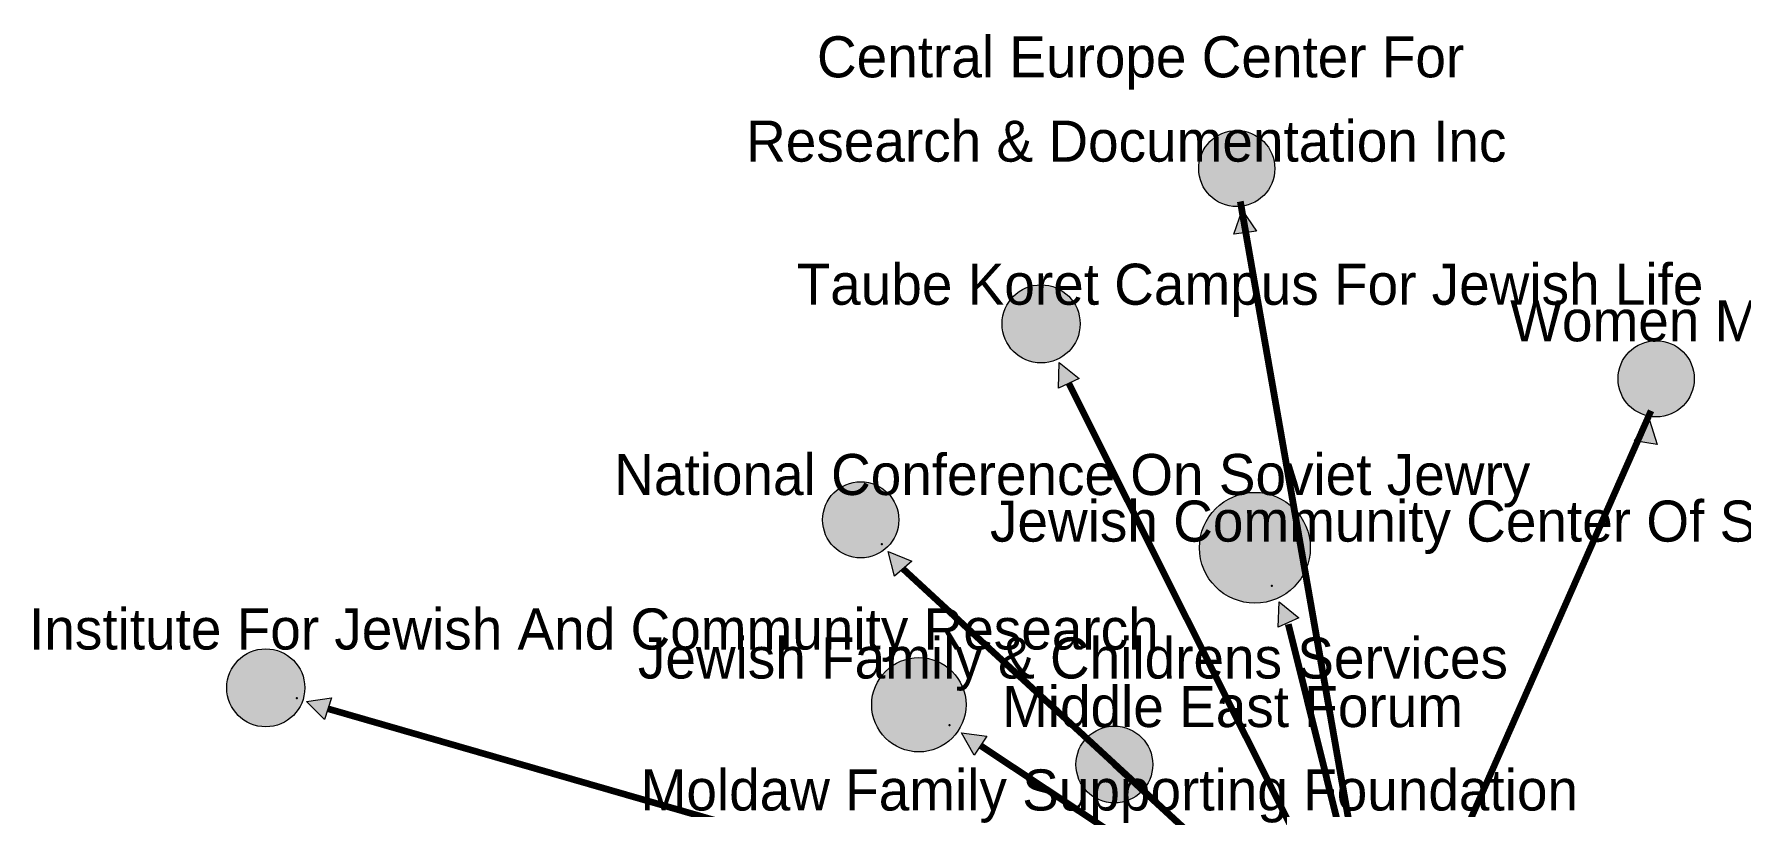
# Model space of a CAD drawing. Header units: millimetres. Extents: x -17.3 to 32.9, y -10.4 to 22.9.
# Drawn here: x -15.65 to -6.23, y 13.71 to 17.97 of the extents above; entities that cross this region are included whole.
import ezdxf

# ---------------------------------------------------------------- set-up
doc = ezdxf.new("R2010")
doc.units = ezdxf.units.MM
doc.header["$MEASUREMENT"] = 0
for name, color, linetype, true_color in [('links', 7, 'Continuous', 0x000000), ('node border', 7, 'Continuous', 0x000000), ('node centers', 7, 'Continuous', 0x000000), ('other_nodefills', 7, 'Continuous', 0x000000), ('SF_nodefills', 7, 'Continuous', 0x000000), ('text', 7, 'Continuous', 0x000000)]:
    doc.layers.add(name, color=color, linetype=linetype, true_color=true_color)

msp = doc.modelspace()

# ---------------------------------------------------------------- hatches: boundary and pattern name
at = {"layer": 'other_nodefills', "true_color": 0xb2b2b2}
for points in [[(-8.804, 17.2308), (-8.8041, 17.2362), (-8.8043, 17.2416), (-8.8046, 17.247), (-8.8051, 17.2523), (-8.8057, 17.2575), (-8.8064, 17.2628), (-8.8073, 17.268), (-8.8083, 17.2731), (-8.8094, 17.2782), (-8.8106, 17.2833), (-8.812, 17.2883), (-8.8134, 17.2932), (-8.815, 17.2981), (-8.8167, 17.303), (-8.8186, 17.3078), (-8.8205, 17.3125), (-8.8226, 17.3172), (-8.8247, 17.3218), (-8.827, 17.3264), (-8.8293, 17.3308), (-8.8318, 17.3353), (-8.8344, 17.3396), (-8.8371, 17.3439), (-8.8399, 17.3481), (-8.8427, 17.3523), (-8.8457, 17.3564), (-8.8488, 17.3604), (-8.852, 17.3643), (-8.8552, 17.3682), (-8.8586, 17.3719), (-8.862, 17.3756), (-8.8655, 17.3792), (-8.8691, 17.3827), (-8.8728, 17.3862), (-8.8766, 17.3895), (-8.8804, 17.3928), (-8.8844, 17.3959), (-8.8884, 17.399), (-8.8925, 17.402), (-8.8966, 17.4048), (-8.9008, 17.4076), (-8.9051, 17.4103), (-8.9095, 17.4129), (-8.9139, 17.4154), (-8.9184, 17.4177), (-8.923, 17.42), (-8.9276, 17.4222), (-8.9323, 17.4242), (-8.937, 17.4261), (-8.9418, 17.428), (-8.9467, 17.4297), (-8.9516, 17.4313), (-8.9566, 17.4327), (-8.9616, 17.4341), (-8.9666, 17.4353), (-8.9718, 17.4364), (-8.9769, 17.4374), (-8.9821, 17.4383), (-8.9873, 17.439), (-8.9926, 17.4396), (-8.9979, 17.4401), (-9.0033, 17.4404), (-9.0087, 17.4406), (-9.0141, 17.4407), (-9.0195, 17.4406), (-9.0249, 17.4404), (-9.0303, 17.4401), (-9.0356, 17.4396), (-9.0409, 17.439), (-9.0461, 17.4383), (-9.0513, 17.4374), (-9.0564, 17.4364), (-9.0615, 17.4353), (-9.0666, 17.4341), (-9.0716, 17.4327), (-9.0765, 17.4313), (-9.0814, 17.4297), (-9.0863, 17.428), (-9.0911, 17.4261), (-9.0958, 17.4242), (-9.1005, 17.4222), (-9.1051, 17.42), (-9.1097, 17.4177), (-9.1142, 17.4154), (-9.1186, 17.4129), (-9.1229, 17.4103), (-9.1272, 17.4076), (-9.1315, 17.4048), (-9.1356, 17.402), (-9.1397, 17.399), (-9.1437, 17.3959), (-9.1476, 17.3928), (-9.1515, 17.3895), (-9.1552, 17.3862), (-9.1589, 17.3827), (-9.1625, 17.3792), (-9.166, 17.3756), (-9.1695, 17.3719), (-9.1728, 17.3682), (-9.1761, 17.3643), (-9.1792, 17.3604), (-9.1823, 17.3564), (-9.1853, 17.3523), (-9.1882, 17.3481), (-9.1909, 17.3439), (-9.1936, 17.3396), (-9.1962, 17.3353), (-9.1987, 17.3308), (-9.201, 17.3264), (-9.2033, 17.3218), (-9.2055, 17.3172), (-9.2075, 17.3125), (-9.2094, 17.3078), (-9.2113, 17.303), (-9.213, 17.2981), (-9.2146, 17.2932), (-9.216, 17.2883), (-9.2174, 17.2833), (-9.2186, 17.2782), (-9.2197, 17.2731), (-9.2207, 17.268), (-9.2216, 17.2628), (-9.2223, 17.2575), (-9.2229, 17.2523), (-9.2234, 17.247), (-9.2237, 17.2416), (-9.2239, 17.2362), (-9.224, 17.2308), (-9.2239, 17.2254), (-9.2237, 17.22), (-9.2234, 17.2146), (-9.2229, 17.2093), (-9.2223, 17.2041), (-9.2216, 17.1988), (-9.2207, 17.1936), (-9.2197, 17.1885), (-9.2186, 17.1834), (-9.2174, 17.1783), (-9.216, 17.1733), (-9.2146, 17.1683), (-9.213, 17.1634), (-9.2113, 17.1586), (-9.2094, 17.1538), (-9.2075, 17.149), (-9.2055, 17.1443), (-9.2033, 17.1397), (-9.201, 17.1352), (-9.1987, 17.1307), (-9.1962, 17.1262), (-9.1936, 17.1219), (-9.1909, 17.1176), (-9.1882, 17.1133), (-9.1853, 17.1092), (-9.1823, 17.1051), (-9.1792, 17.1011), (-9.1761, 17.0972), (-9.1728, 17.0933), (-9.1695, 17.0895), (-9.166, 17.0858), (-9.1625, 17.0822), (-9.1589, 17.0787), (-9.1552, 17.0753), (-9.1515, 17.0719), (-9.1476, 17.0687), (-9.1437, 17.0655), (-9.1397, 17.0624), (-9.1356, 17.0595), (-9.1315, 17.0566), (-9.1272, 17.0538), (-9.1229, 17.0511), (-9.1186, 17.0485), (-9.1142, 17.0461), (-9.1097, 17.0437), (-9.1051, 17.0414), (-9.1005, 17.0393), (-9.0958, 17.0372), (-9.0911, 17.0353), (-9.0863, 17.0334), (-9.0814, 17.0317), (-9.0765, 17.0301), (-9.0716, 17.0287), (-9.0666, 17.0273), (-9.0615, 17.0261), (-9.0564, 17.025), (-9.0513, 17.024), (-9.0461, 17.0231), (-9.0409, 17.0224), (-9.0356, 17.0218), (-9.0303, 17.0213), (-9.0249, 17.021), (-9.0195, 17.0208), (-9.0141, 17.0207), (-9.0087, 17.0208), (-9.0033, 17.021), (-8.9979, 17.0213), (-8.9926, 17.0218), (-8.9873, 17.0224), (-8.9821, 17.0231), (-8.9769, 17.024), (-8.9718, 17.025), (-8.9666, 17.0261), (-8.9616, 17.0273), (-8.9566, 17.0287), (-8.9516, 17.0301), (-8.9467, 17.0317), (-8.9418, 17.0334), (-8.937, 17.0353), (-8.9323, 17.0372), (-8.9276, 17.0393), (-8.923, 17.0414), (-8.9184, 17.0437), (-8.9139, 17.0461), (-8.9095, 17.0485), (-8.9051, 17.0511), (-8.9008, 17.0538), (-8.8966, 17.0566), (-8.8925, 17.0595), (-8.8884, 17.0624), (-8.8844, 17.0655), (-8.8804, 17.0687), (-8.8766, 17.0719), (-8.8728, 17.0753), (-8.8691, 17.0787), (-8.8655, 17.0822), (-8.862, 17.0858), (-8.8586, 17.0895), (-8.8552, 17.0933), (-8.852, 17.0972), (-8.8488, 17.1011), (-8.8457, 17.1051), (-8.8427, 17.1092), (-8.8399, 17.1133), (-8.8371, 17.1176), (-8.8344, 17.1219), (-8.8318, 17.1262), (-8.8293, 17.1307), (-8.827, 17.1352), (-8.8247, 17.1397), (-8.8226, 17.1443), (-8.8205, 17.149), (-8.8186, 17.1538), (-8.8167, 17.1586), (-8.815, 17.1634), (-8.8134, 17.1683), (-8.812, 17.1733), (-8.8106, 17.1783), (-8.8094, 17.1834), (-8.8083, 17.1885), (-8.8073, 17.1936), (-8.8064, 17.1988), (-8.8057, 17.2041), (-8.8051, 17.2093), (-8.8046, 17.2146), (-8.8043, 17.22), (-8.8041, 17.2254)], [(-6.4894, 16.0704), (-6.4894, 16.0759), (-6.4896, 16.0813), (-6.49, 16.0866), (-6.4905, 16.092), (-6.4911, 16.0973), (-6.4918, 16.1025), (-6.4927, 16.1077), (-6.4936, 16.1129), (-6.4947, 16.118), (-6.496, 16.123), (-6.4973, 16.1281), (-6.4988, 16.133), (-6.5004, 16.1379), (-6.5021, 16.1428), (-6.5039, 16.1476), (-6.5059, 16.1524), (-6.5079, 16.157), (-6.5101, 16.1617), (-6.5123, 16.1662), (-6.5147, 16.1707), (-6.5172, 16.1752), (-6.5198, 16.1796), (-6.5225, 16.1839), (-6.5252, 16.1881), (-6.5281, 16.1922), (-6.5311, 16.1963), (-6.5342, 16.2003), (-6.5373, 16.2043), (-6.5406, 16.2081), (-6.5439, 16.2119), (-6.5474, 16.2156), (-6.5509, 16.2192), (-6.5545, 16.2227), (-6.5582, 16.2262), (-6.562, 16.2295), (-6.5658, 16.2328), (-6.5698, 16.2359), (-6.5738, 16.239), (-6.5778, 16.242), (-6.582, 16.2449), (-6.5862, 16.2476), (-6.5905, 16.2503), (-6.5949, 16.2529), (-6.5993, 16.2554), (-6.6038, 16.2578), (-6.6084, 16.26), (-6.613, 16.2622), (-6.6177, 16.2642), (-6.6225, 16.2662), (-6.6273, 16.268), (-6.6321, 16.2697), (-6.637, 16.2713), (-6.642, 16.2728), (-6.647, 16.2741), (-6.6521, 16.2754), (-6.6572, 16.2765), (-6.6623, 16.2774), (-6.6675, 16.2783), (-6.6728, 16.279), (-6.6781, 16.2796), (-6.6834, 16.2801), (-6.6888, 16.2805), (-6.6941, 16.2807), (-6.6996, 16.2807), (-6.705, 16.2807), (-6.7104, 16.2805), (-6.7158, 16.2801), (-6.7211, 16.2796), (-6.7264, 16.279), (-6.7317, 16.2783), (-6.7369, 16.2774), (-6.742, 16.2765), (-6.7472, 16.2754), (-6.7522, 16.2741), (-6.7573, 16.2728), (-6.7622, 16.2713), (-6.7671, 16.2697), (-6.772, 16.268), (-6.7768, 16.2662), (-6.7816, 16.2642), (-6.7863, 16.2622), (-6.7909, 16.26), (-6.7955, 16.2578), (-6.8, 16.2554), (-6.8044, 16.2529), (-6.8088, 16.2503), (-6.8131, 16.2476), (-6.8174, 16.2449), (-6.8215, 16.242), (-6.8256, 16.239), (-6.8296, 16.2359), (-6.8336, 16.2328), (-6.8374, 16.2295), (-6.8412, 16.2262), (-6.8449, 16.2227), (-6.8485, 16.2192), (-6.8521, 16.2156), (-6.8555, 16.2119), (-6.8589, 16.2081), (-6.8621, 16.2043), (-6.8653, 16.2003), (-6.8684, 16.1963), (-6.8713, 16.1922), (-6.8742, 16.1881), (-6.877, 16.1839), (-6.8797, 16.1796), (-6.8823, 16.1752), (-6.8848, 16.1707), (-6.8872, 16.1662), (-6.8894, 16.1617), (-6.8916, 16.157), (-6.8936, 16.1524), (-6.8956, 16.1476), (-6.8974, 16.1428), (-6.8991, 16.1379), (-6.9007, 16.133), (-6.9022, 16.1281), (-6.9036, 16.123), (-6.9048, 16.118), (-6.9059, 16.1129), (-6.9069, 16.1077), (-6.9078, 16.1025), (-6.9085, 16.0973), (-6.9091, 16.092), (-6.9096, 16.0866), (-6.9099, 16.0813), (-6.9101, 16.0759), (-6.9102, 16.0704), (-6.9101, 16.065), (-6.9099, 16.0596), (-6.9096, 16.0542), (-6.9091, 16.0489), (-6.9085, 16.0436), (-6.9078, 16.0384), (-6.9069, 16.0331), (-6.9059, 16.028), (-6.9048, 16.0229), (-6.9036, 16.0178), (-6.9022, 16.0128), (-6.9007, 16.0078), (-6.8991, 16.0029), (-6.8974, 15.998), (-6.8956, 15.9932), (-6.8936, 15.9884), (-6.8916, 15.9837), (-6.8894, 15.9791), (-6.8872, 15.9745), (-6.8848, 15.97), (-6.8823, 15.9656), (-6.8797, 15.9612), (-6.877, 15.9569), (-6.8742, 15.9527), (-6.8713, 15.9485), (-6.8684, 15.9444), (-6.8653, 15.9404), (-6.8621, 15.9364), (-6.8589, 15.9326), (-6.8555, 15.9288), (-6.8521, 15.9251), (-6.8485, 15.9215), (-6.8449, 15.918), (-6.8412, 15.9145), (-6.8374, 15.9112), (-6.8336, 15.9079), (-6.8296, 15.9047), (-6.8256, 15.9017), (-6.8215, 15.8987), (-6.8174, 15.8958), (-6.8131, 15.893), (-6.8088, 15.8903), (-6.8044, 15.8877), (-6.8, 15.8852), (-6.7955, 15.8829), (-6.7909, 15.8806), (-6.7863, 15.8784), (-6.7816, 15.8764), (-6.7768, 15.8744), (-6.772, 15.8726), (-6.7671, 15.8709), (-6.7622, 15.8693), (-6.7573, 15.8678), (-6.7522, 15.8665), (-6.7472, 15.8652), (-6.742, 15.8641), (-6.7369, 15.8631), (-6.7317, 15.8623), (-6.7264, 15.8615), (-6.7211, 15.8609), (-6.7158, 15.8604), (-6.7104, 15.8601), (-6.705, 15.8599), (-6.6996, 15.8598), (-6.6941, 15.8599), (-6.6888, 15.8601), (-6.6834, 15.8604), (-6.6781, 15.8609), (-6.6728, 15.8615), (-6.6675, 15.8623), (-6.6623, 15.8631), (-6.6572, 15.8641), (-6.6521, 15.8652), (-6.647, 15.8665), (-6.642, 15.8678), (-6.637, 15.8693), (-6.6321, 15.8709), (-6.6273, 15.8726), (-6.6225, 15.8744), (-6.6177, 15.8764), (-6.613, 15.8784), (-6.6084, 15.8806), (-6.6038, 15.8829), (-6.5993, 15.8852), (-6.5949, 15.8877), (-6.5905, 15.8903), (-6.5862, 15.893), (-6.582, 15.8958), (-6.5778, 15.8987), (-6.5738, 15.9017), (-6.5698, 15.9047), (-6.5658, 15.9079), (-6.562, 15.9112), (-6.5582, 15.9145), (-6.5545, 15.918), (-6.5509, 15.9215), (-6.5474, 15.9251), (-6.5439, 15.9288), (-6.5406, 15.9326), (-6.5373, 15.9364), (-6.5342, 15.9404), (-6.5311, 15.9444), (-6.5281, 15.9485), (-6.5252, 15.9527), (-6.5225, 15.9569), (-6.5198, 15.9612), (-6.5172, 15.9656), (-6.5147, 15.97), (-6.5123, 15.9745), (-6.5101, 15.9791), (-6.5079, 15.9837), (-6.5059, 15.9884), (-6.5039, 15.9932), (-6.5021, 15.998), (-6.5004, 16.0029), (-6.4988, 16.0078), (-6.4973, 16.0128), (-6.496, 16.0178), (-6.4947, 16.0229), (-6.4936, 16.028), (-6.4927, 16.0331), (-6.4918, 16.0384), (-6.4911, 16.0436), (-6.4905, 16.0489), (-6.49, 16.0542), (-6.4896, 16.0596), (-6.4894, 16.065)], [(-10.879, 15.2916), (-10.879, 15.297), (-10.8792, 15.3024), (-10.8796, 15.3077), (-10.8801, 15.313), (-10.8807, 15.3183), (-10.8814, 15.3236), (-10.8822, 15.3288), (-10.8832, 15.3339), (-10.8843, 15.339), (-10.8856, 15.3441), (-10.8869, 15.3491), (-10.8884, 15.354), (-10.89, 15.3589), (-10.8917, 15.3638), (-10.8935, 15.3686), (-10.8955, 15.3733), (-10.8975, 15.378), (-10.8997, 15.3827), (-10.902, 15.3872), (-10.9043, 15.3917), (-10.9068, 15.3962), (-10.9094, 15.4005), (-10.9121, 15.4048), (-10.9149, 15.4091), (-10.9177, 15.4132), (-10.9207, 15.4173), (-10.9238, 15.4213), (-10.9269, 15.4252), (-10.9302, 15.4291), (-10.9336, 15.4329), (-10.937, 15.4366), (-10.9405, 15.4402), (-10.9441, 15.4437), (-10.9478, 15.4471), (-10.9516, 15.4505), (-10.9554, 15.4537), (-10.9594, 15.4569), (-10.9634, 15.46), (-10.9675, 15.463), (-10.9716, 15.4659), (-10.9758, 15.4686), (-10.9801, 15.4713), (-10.9845, 15.4739), (-10.9889, 15.4764), (-10.9934, 15.4788), (-10.998, 15.481), (-11.0026, 15.4832), (-11.0073, 15.4852), (-11.012, 15.4872), (-11.0168, 15.489), (-11.0217, 15.4907), (-11.0266, 15.4923), (-11.0316, 15.4938), (-11.0366, 15.4952), (-11.0416, 15.4964), (-11.0467, 15.4975), (-11.0519, 15.4985), (-11.0571, 15.4994), (-11.0623, 15.5001), (-11.0676, 15.5007), (-11.0729, 15.5012), (-11.0783, 15.5015), (-11.0837, 15.5017), (-11.0891, 15.5018), (-11.0945, 15.5017), (-11.0999, 15.5015), (-11.1053, 15.5012), (-11.1106, 15.5007), (-11.1159, 15.5001), (-11.1211, 15.4994), (-11.1263, 15.4985), (-11.1314, 15.4975), (-11.1365, 15.4964), (-11.1416, 15.4952), (-11.1466, 15.4938), (-11.1516, 15.4923), (-11.1565, 15.4907), (-11.1613, 15.489), (-11.1661, 15.4872), (-11.1709, 15.4852), (-11.1756, 15.4832), (-11.1802, 15.481), (-11.1848, 15.4788), (-11.1892, 15.4764), (-11.1937, 15.4739), (-11.198, 15.4713), (-11.2023, 15.4686), (-11.2066, 15.4659), (-11.2107, 15.463), (-11.2148, 15.46), (-11.2188, 15.4569), (-11.2227, 15.4537), (-11.2266, 15.4505), (-11.2304, 15.4471), (-11.2341, 15.4437), (-11.2377, 15.4402), (-11.2412, 15.4366), (-11.2446, 15.4329), (-11.248, 15.4291), (-11.2512, 15.4252), (-11.2544, 15.4213), (-11.2575, 15.4173), (-11.2604, 15.4132), (-11.2633, 15.4091), (-11.2661, 15.4048), (-11.2688, 15.4005), (-11.2714, 15.3962), (-11.2739, 15.3917), (-11.2762, 15.3872), (-11.2785, 15.3827), (-11.2807, 15.378), (-11.2827, 15.3733), (-11.2846, 15.3686), (-11.2865, 15.3638), (-11.2882, 15.3589), (-11.2898, 15.354), (-11.2912, 15.3491), (-11.2926, 15.3441), (-11.2938, 15.339), (-11.2949, 15.3339), (-11.2959, 15.3288), (-11.2968, 15.3236), (-11.2975, 15.3183), (-11.2981, 15.313), (-11.2986, 15.3077), (-11.2989, 15.3024), (-11.2991, 15.297), (-11.2992, 15.2916), (-11.2991, 15.2862), (-11.2989, 15.2808), (-11.2986, 15.2754), (-11.2981, 15.2701), (-11.2975, 15.2648), (-11.2968, 15.2596), (-11.2959, 15.2544), (-11.2949, 15.2492), (-11.2938, 15.2441), (-11.2926, 15.239), (-11.2912, 15.234), (-11.2898, 15.2291), (-11.2882, 15.2241), (-11.2865, 15.2193), (-11.2846, 15.2145), (-11.2827, 15.2097), (-11.2807, 15.2051), (-11.2785, 15.2004), (-11.2762, 15.1959), (-11.2739, 15.1914), (-11.2714, 15.1869), (-11.2688, 15.1826), (-11.2661, 15.1783), (-11.2633, 15.174), (-11.2604, 15.1699), (-11.2575, 15.1658), (-11.2544, 15.1618), (-11.2512, 15.1579), (-11.248, 15.154), (-11.2446, 15.1502), (-11.2412, 15.1465), (-11.2377, 15.1429), (-11.2341, 15.1394), (-11.2304, 15.136), (-11.2266, 15.1326), (-11.2227, 15.1294), (-11.2188, 15.1262), (-11.2148, 15.1231), (-11.2107, 15.1201), (-11.2066, 15.1173), (-11.2023, 15.1145), (-11.198, 15.1118), (-11.1937, 15.1092), (-11.1892, 15.1067), (-11.1848, 15.1044), (-11.1802, 15.1021), (-11.1756, 15.0999), (-11.1709, 15.0979), (-11.1661, 15.0959), (-11.1613, 15.0941), (-11.1565, 15.0924), (-11.1516, 15.0908), (-11.1466, 15.0893), (-11.1416, 15.088), (-11.1365, 15.0868), (-11.1314, 15.0856), (-11.1263, 15.0847), (-11.1211, 15.0838), (-11.1159, 15.0831), (-11.1106, 15.0825), (-11.1053, 15.082), (-11.0999, 15.0816), (-11.0945, 15.0814), (-11.0891, 15.0814), (-11.0837, 15.0814), (-11.0783, 15.0816), (-11.0729, 15.082), (-11.0676, 15.0825), (-11.0623, 15.0831), (-11.0571, 15.0838), (-11.0519, 15.0847), (-11.0467, 15.0856), (-11.0416, 15.0868), (-11.0366, 15.088), (-11.0316, 15.0893), (-11.0266, 15.0908), (-11.0217, 15.0924), (-11.0168, 15.0941), (-11.012, 15.0959), (-11.0073, 15.0979), (-11.0026, 15.0999), (-10.998, 15.1021), (-10.9934, 15.1044), (-10.9889, 15.1067), (-10.9845, 15.1092), (-10.9801, 15.1118), (-10.9758, 15.1145), (-10.9716, 15.1173), (-10.9675, 15.1201), (-10.9634, 15.1231), (-10.9594, 15.1262), (-10.9554, 15.1294), (-10.9516, 15.1326), (-10.9478, 15.136), (-10.9441, 15.1394), (-10.9405, 15.1429), (-10.937, 15.1465), (-10.9336, 15.1502), (-10.9302, 15.154), (-10.9269, 15.1579), (-10.9238, 15.1618), (-10.9207, 15.1658), (-10.9177, 15.1699), (-10.9149, 15.174), (-10.9121, 15.1783), (-10.9094, 15.1826), (-10.9068, 15.1869), (-10.9043, 15.1914), (-10.902, 15.1959), (-10.8997, 15.2004), (-10.8975, 15.2051), (-10.8955, 15.2097), (-10.8935, 15.2145), (-10.8917, 15.2193), (-10.89, 15.2241), (-10.8884, 15.2291), (-10.8869, 15.234), (-10.8856, 15.239), (-10.8843, 15.2441), (-10.8832, 15.2492), (-10.8822, 15.2544), (-10.8814, 15.2596), (-10.8807, 15.2648), (-10.8801, 15.2701), (-10.8796, 15.2754), (-10.8792, 15.2808), (-10.879, 15.2862)], [(-9.4776, 13.9412), (-9.4776, 13.9466), (-9.4778, 13.9521), (-9.4782, 13.9575), (-9.4787, 13.9628), (-9.4793, 13.9681), (-9.48, 13.9734), (-9.4809, 13.9787), (-9.4819, 13.9839), (-9.483, 13.989), (-9.4842, 13.9941), (-9.4856, 13.9992), (-9.4871, 14.0042), (-9.4887, 14.0091), (-9.4904, 14.014), (-9.4923, 14.0189), (-9.4942, 14.0236), (-9.4963, 14.0284), (-9.4985, 14.033), (-9.5008, 14.0376), (-9.5031, 14.0422), (-9.5056, 14.0467), (-9.5083, 14.0511), (-9.511, 14.0554), (-9.5138, 14.0597), (-9.5167, 14.0639), (-9.5197, 14.068), (-9.5228, 14.072), (-9.526, 14.076), (-9.5293, 14.0799), (-9.5326, 14.0837), (-9.5361, 14.0874), (-9.5396, 14.091), (-9.5433, 14.0946), (-9.547, 14.0981), (-9.5508, 14.1014), (-9.5547, 14.1047), (-9.5587, 14.1079), (-9.5627, 14.111), (-9.5668, 14.114), (-9.571, 14.1169), (-9.5753, 14.1197), (-9.5796, 14.1224), (-9.584, 14.1251), (-9.5885, 14.1276), (-9.593, 14.1299), (-9.5976, 14.1322), (-9.6023, 14.1344), (-9.607, 14.1365), (-9.6118, 14.1384), (-9.6167, 14.1403), (-9.6216, 14.142), (-9.6265, 14.1436), (-9.6315, 14.1451), (-9.6366, 14.1465), (-9.6417, 14.1477), (-9.6468, 14.1488), (-9.652, 14.1498), (-9.6573, 14.1507), (-9.6626, 14.1514), (-9.6679, 14.1521), (-9.6732, 14.1525), (-9.6786, 14.1529), (-9.6841, 14.1531), (-9.6896, 14.1531), (-9.695, 14.1531), (-9.7005, 14.1529), (-9.7059, 14.1525), (-9.7112, 14.1521), (-9.7165, 14.1514), (-9.7218, 14.1507), (-9.727, 14.1498), (-9.7322, 14.1488), (-9.7374, 14.1477), (-9.7425, 14.1465), (-9.7475, 14.1451), (-9.7525, 14.1436), (-9.7575, 14.142), (-9.7624, 14.1403), (-9.7672, 14.1384), (-9.772, 14.1365), (-9.7767, 14.1344), (-9.7814, 14.1322), (-9.786, 14.1299), (-9.7905, 14.1276), (-9.795, 14.1251), (-9.7994, 14.1224), (-9.8037, 14.1197), (-9.808, 14.1169), (-9.8121, 14.114), (-9.8163, 14.111), (-9.8203, 14.1079), (-9.8243, 14.1047), (-9.8281, 14.1014), (-9.8319, 14.0981), (-9.8357, 14.0946), (-9.8393, 14.091), (-9.8428, 14.0874), (-9.8463, 14.0837), (-9.8497, 14.0799), (-9.853, 14.076), (-9.8561, 14.072), (-9.8592, 14.068), (-9.8622, 14.0639), (-9.8651, 14.0597), (-9.868, 14.0554), (-9.8707, 14.0511), (-9.8733, 14.0467), (-9.8758, 14.0422), (-9.8781, 14.0376), (-9.8804, 14.033), (-9.8826, 14.0284), (-9.8847, 14.0236), (-9.8866, 14.0189), (-9.8885, 14.014), (-9.8902, 14.0091), (-9.8918, 14.0042), (-9.8933, 13.9992), (-9.8946, 13.9941), (-9.8959, 13.989), (-9.897, 13.9839), (-9.898, 13.9787), (-9.8989, 13.9734), (-9.8996, 13.9681), (-9.9002, 13.9628), (-9.9007, 13.9575), (-9.901, 13.9521), (-9.9012, 13.9466), (-9.9013, 13.9412), (-9.9012, 13.9357), (-9.901, 13.9302), (-9.9007, 13.9248), (-9.9002, 13.9195), (-9.8996, 13.9141), (-9.8989, 13.9089), (-9.898, 13.9036), (-9.897, 13.8984), (-9.8959, 13.8933), (-9.8946, 13.8882), (-9.8933, 13.8831), (-9.8918, 13.8781), (-9.8902, 13.8731), (-9.8885, 13.8682), (-9.8866, 13.8634), (-9.8847, 13.8586), (-9.8826, 13.8539), (-9.8804, 13.8492), (-9.8781, 13.8446), (-9.8758, 13.8401), (-9.8733, 13.8356), (-9.8707, 13.8312), (-9.868, 13.8269), (-9.8651, 13.8226), (-9.8622, 13.8184), (-9.8592, 13.8143), (-9.8561, 13.8102), (-9.853, 13.8063), (-9.8497, 13.8024), (-9.8463, 13.7986), (-9.8428, 13.7948), (-9.8393, 13.7912), (-9.8357, 13.7876), (-9.8319, 13.7842), (-9.8281, 13.7808), (-9.8243, 13.7775), (-9.8203, 13.7743), (-9.8163, 13.7712), (-9.8121, 13.7682), (-9.808, 13.7653), (-9.8037, 13.7625), (-9.7994, 13.7598), (-9.795, 13.7572), (-9.7905, 13.7547), (-9.786, 13.7523), (-9.7814, 13.75), (-9.7767, 13.7478), (-9.772, 13.7457), (-9.7672, 13.7438), (-9.7624, 13.7419), (-9.7575, 13.7402), (-9.7525, 13.7386), (-9.7475, 13.7371), (-9.7425, 13.7358), (-9.7374, 13.7345), (-9.7322, 13.7334), (-9.727, 13.7324), (-9.7218, 13.7315), (-9.7165, 13.7308), (-9.7112, 13.7302), (-9.7059, 13.7297), (-9.7005, 13.7294), (-9.695, 13.7291), (-9.6896, 13.7291), (-9.6841, 13.7291), (-9.6786, 13.7294), (-9.6732, 13.7297), (-9.6679, 13.7302), (-9.6626, 13.7308), (-9.6573, 13.7315), (-9.652, 13.7324), (-9.6468, 13.7334), (-9.6417, 13.7345), (-9.6366, 13.7358), (-9.6315, 13.7371), (-9.6265, 13.7386), (-9.6216, 13.7402), (-9.6167, 13.7419), (-9.6118, 13.7438), (-9.607, 13.7457), (-9.6023, 13.7478), (-9.5976, 13.75), (-9.593, 13.7523), (-9.5885, 13.7547), (-9.584, 13.7572), (-9.5796, 13.7598), (-9.5753, 13.7625), (-9.571, 13.7653), (-9.5668, 13.7682), (-9.5627, 13.7712), (-9.5587, 13.7743), (-9.5547, 13.7775), (-9.5508, 13.7808), (-9.547, 13.7842), (-9.5433, 13.7876), (-9.5396, 13.7912), (-9.5361, 13.7948), (-9.5326, 13.7986), (-9.5293, 13.8024), (-9.526, 13.8063), (-9.5228, 13.8102), (-9.5197, 13.8143), (-9.5167, 13.8184), (-9.5138, 13.8226), (-9.511, 13.8269), (-9.5083, 13.8312), (-9.5056, 13.8356), (-9.5031, 13.8401), (-9.5008, 13.8446), (-9.4985, 13.8492), (-9.4963, 13.8539), (-9.4942, 13.8586), (-9.4923, 13.8634), (-9.4904, 13.8682), (-9.4887, 13.8731), (-9.4871, 13.8781), (-9.4856, 13.8831), (-9.4842, 13.8882), (-9.483, 13.8933), (-9.4819, 13.8984), (-9.4809, 13.9036), (-9.48, 13.9089), (-9.4793, 13.9141), (-9.4787, 13.9195), (-9.4782, 13.9248), (-9.4778, 13.9302), (-9.4776, 13.9357)]]:
    msp.add_hatch(color=253, dxfattribs=at).paths.add_polyline_path(points, flags=0)
at = {"layer": 'other_nodefills', "true_color": 0xb2b2b2, "extrusion": (0, 0, -1)}
for points in [[(8.9841, 17.0016), (8.9052, 16.8849), (9.0301, 16.8685)], [(9.994, 16.1595), (9.8835, 16.0723), (9.9976, 16.0189)], [(6.7368, 15.8421), (6.6948, 15.7075), (6.819, 15.7277)], [(10.9373, 15.1173), (10.8072, 15.0636), (10.9021, 14.9809)], [(8.78, 14.8401), (8.6708, 14.7511), (8.7856, 14.6992)], [(14.148, 14.2891), (14.0084, 14.3086), (14.0487, 14.1891)], [(10.5336, 14.1158), (10.394, 14.0987), (10.4635, 13.9938)]]:
    msp.add_hatch(color=253, dxfattribs=at).paths.add_polyline_path(points, flags=0)
at = {"layer": 'SF_nodefills', "true_color": 0xff8b00}
for points in [[(-9.8785, 16.3736), (-9.8786, 16.3792), (-9.8788, 16.3847), (-9.8791, 16.3902), (-9.8796, 16.3956), (-9.8802, 16.4011), (-9.881, 16.4064), (-9.8819, 16.4118), (-9.8829, 16.417), (-9.884, 16.4223), (-9.8853, 16.4275), (-9.8867, 16.4326), (-9.8882, 16.4377), (-9.8898, 16.4427), (-9.8916, 16.4477), (-9.8934, 16.4526), (-9.8954, 16.4575), (-9.8975, 16.4623), (-9.8997, 16.467), (-9.902, 16.4717), (-9.9045, 16.4763), (-9.907, 16.4808), (-9.9097, 16.4853), (-9.9124, 16.4897), (-9.9153, 16.4941), (-9.9182, 16.4983), (-9.9213, 16.5025), (-9.9244, 16.5066), (-9.9277, 16.5106), (-9.931, 16.5146), (-9.9344, 16.5184), (-9.9379, 16.5222), (-9.9416, 16.5259), (-9.9453, 16.5295), (-9.949, 16.533), (-9.9529, 16.5365), (-9.9569, 16.5398), (-9.9609, 16.543), (-9.965, 16.5462), (-9.9692, 16.5492), (-9.9734, 16.5522), (-9.9778, 16.555), (-9.9822, 16.5578), (-9.9866, 16.5604), (-9.9912, 16.563), (-9.9958, 16.5654), (-10.0005, 16.5677), (-10.0052, 16.5699), (-10.01, 16.572), (-10.0149, 16.574), (-10.0198, 16.5759), (-10.0248, 16.5776), (-10.0298, 16.5793), (-10.0349, 16.5808), (-10.04, 16.5822), (-10.0452, 16.5834), (-10.0505, 16.5846), (-10.0558, 16.5856), (-10.0611, 16.5865), (-10.0665, 16.5872), (-10.0719, 16.5878), (-10.0773, 16.5883), (-10.0828, 16.5887), (-10.0883, 16.5889), (-10.0939, 16.5889), (-10.0995, 16.5889), (-10.105, 16.5887), (-10.1105, 16.5883), (-10.1159, 16.5878), (-10.1213, 16.5872), (-10.1267, 16.5865), (-10.132, 16.5856), (-10.1373, 16.5846), (-10.1425, 16.5834), (-10.1477, 16.5822), (-10.1528, 16.5808), (-10.1579, 16.5793), (-10.1629, 16.5776), (-10.1679, 16.5759), (-10.1728, 16.574), (-10.1776, 16.572), (-10.1824, 16.5699), (-10.1872, 16.5677), (-10.1919, 16.5654), (-10.1965, 16.563), (-10.201, 16.5604), (-10.2055, 16.5578), (-10.2099, 16.555), (-10.2142, 16.5522), (-10.2185, 16.5492), (-10.2227, 16.5462), (-10.2268, 16.543), (-10.2308, 16.5398), (-10.2348, 16.5365), (-10.2386, 16.533), (-10.2424, 16.5295), (-10.2461, 16.5259), (-10.2497, 16.5222), (-10.2532, 16.5184), (-10.2567, 16.5146), (-10.26, 16.5106), (-10.2633, 16.5066), (-10.2664, 16.5025), (-10.2695, 16.4983), (-10.2724, 16.4941), (-10.2753, 16.4897), (-10.278, 16.4853), (-10.2807, 16.4808), (-10.2832, 16.4763), (-10.2857, 16.4717), (-10.288, 16.467), (-10.2902, 16.4623), (-10.2923, 16.4575), (-10.2943, 16.4526), (-10.2962, 16.4477), (-10.2979, 16.4427), (-10.2995, 16.4377), (-10.3011, 16.4326), (-10.3025, 16.4275), (-10.3037, 16.4223), (-10.3049, 16.417), (-10.3059, 16.4118), (-10.3068, 16.4064), (-10.3075, 16.4011), (-10.3081, 16.3956), (-10.3086, 16.3902), (-10.309, 16.3847), (-10.3092, 16.3792), (-10.3092, 16.3736), (-10.3092, 16.3681), (-10.309, 16.3625), (-10.3086, 16.357), (-10.3081, 16.3516), (-10.3075, 16.3462), (-10.3068, 16.3408), (-10.3059, 16.3355), (-10.3049, 16.3302), (-10.3037, 16.325), (-10.3025, 16.3198), (-10.3011, 16.3147), (-10.2995, 16.3096), (-10.2979, 16.3046), (-10.2962, 16.2996), (-10.2943, 16.2947), (-10.2923, 16.2898), (-10.2902, 16.285), (-10.288, 16.2803), (-10.2857, 16.2756), (-10.2832, 16.271), (-10.2807, 16.2665), (-10.278, 16.262), (-10.2753, 16.2576), (-10.2724, 16.2533), (-10.2695, 16.249), (-10.2664, 16.2448), (-10.2633, 16.2407), (-10.26, 16.2367), (-10.2567, 16.2327), (-10.2532, 16.2289), (-10.2497, 16.2251), (-10.2461, 16.2214), (-10.2424, 16.2178), (-10.2386, 16.2142), (-10.2348, 16.2108), (-10.2308, 16.2075), (-10.2268, 16.2042), (-10.2227, 16.2011), (-10.2185, 16.198), (-10.2142, 16.1951), (-10.2099, 16.1922), (-10.2055, 16.1895), (-10.201, 16.1868), (-10.1965, 16.1843), (-10.1919, 16.1818), (-10.1872, 16.1795), (-10.1824, 16.1773), (-10.1776, 16.1752), (-10.1728, 16.1732), (-10.1679, 16.1713), (-10.1629, 16.1696), (-10.1579, 16.168), (-10.1528, 16.1664), (-10.1477, 16.1651), (-10.1425, 16.1638), (-10.1373, 16.1627), (-10.132, 16.1616), (-10.1267, 16.1608), (-10.1213, 16.16), (-10.1159, 16.1594), (-10.1105, 16.1589), (-10.105, 16.1586), (-10.0995, 16.1583), (-10.0939, 16.1583), (-10.0883, 16.1583), (-10.0828, 16.1586), (-10.0773, 16.1589), (-10.0719, 16.1594), (-10.0665, 16.16), (-10.0611, 16.1608), (-10.0558, 16.1616), (-10.0505, 16.1627), (-10.0452, 16.1638), (-10.04, 16.1651), (-10.0349, 16.1664), (-10.0298, 16.168), (-10.0248, 16.1696), (-10.0198, 16.1713), (-10.0149, 16.1732), (-10.01, 16.1752), (-10.0052, 16.1773), (-10.0005, 16.1795), (-9.9958, 16.1818), (-9.9912, 16.1843), (-9.9866, 16.1868), (-9.9822, 16.1895), (-9.9778, 16.1922), (-9.9734, 16.1951), (-9.9692, 16.198), (-9.965, 16.2011), (-9.9609, 16.2042), (-9.9569, 16.2075), (-9.9529, 16.2108), (-9.949, 16.2142), (-9.9453, 16.2178), (-9.9416, 16.2214), (-9.9379, 16.2251), (-9.9344, 16.2289), (-9.931, 16.2327), (-9.9277, 16.2367), (-9.9244, 16.2407), (-9.9213, 16.2448), (-9.9182, 16.249), (-9.9153, 16.2533), (-9.9124, 16.2576), (-9.9097, 16.262), (-9.907, 16.2665), (-9.9045, 16.271), (-9.902, 16.2756), (-9.8997, 16.2803), (-9.8975, 16.285), (-9.8954, 16.2898), (-9.8934, 16.2947), (-9.8916, 16.2996), (-9.8898, 16.3046), (-9.8882, 16.3096), (-9.8867, 16.3147), (-9.8853, 16.3198), (-9.884, 16.325), (-9.8829, 16.3302), (-9.8819, 16.3355), (-9.881, 16.3408), (-9.8802, 16.3462), (-9.8796, 16.3516), (-9.8791, 16.357), (-9.8788, 16.3625), (-9.8786, 16.3681)], [(-8.6083, 15.1379), (-8.6084, 15.1458), (-8.6087, 15.1536), (-8.6092, 15.1614), (-8.6099, 15.1692), (-8.6107, 15.1768), (-8.6118, 15.1845), (-8.6131, 15.192), (-8.6145, 15.1995), (-8.6161, 15.2069), (-8.6179, 15.2143), (-8.6199, 15.2216), (-8.622, 15.2288), (-8.6243, 15.2359), (-8.6268, 15.243), (-8.6295, 15.25), (-8.6323, 15.2569), (-8.6353, 15.2637), (-8.6384, 15.2704), (-8.6417, 15.277), (-8.6452, 15.2836), (-8.6488, 15.29), (-8.6525, 15.2964), (-8.6564, 15.3026), (-8.6605, 15.3088), (-8.6647, 15.3148), (-8.669, 15.3208), (-8.6735, 15.3266), (-8.6781, 15.3323), (-8.6828, 15.3379), (-8.6877, 15.3434), (-8.6927, 15.3488), (-8.6978, 15.354), (-8.7031, 15.3591), (-8.7084, 15.3641), (-8.7139, 15.369), (-8.7195, 15.3737), (-8.7252, 15.3783), (-8.7311, 15.3828), (-8.737, 15.3871), (-8.743, 15.3913), (-8.7492, 15.3954), (-8.7554, 15.3993), (-8.7618, 15.403), (-8.7682, 15.4066), (-8.7748, 15.4101), (-8.7814, 15.4134), (-8.7881, 15.4165), (-8.7949, 15.4195), (-8.8018, 15.4223), (-8.8088, 15.425), (-8.8159, 15.4274), (-8.823, 15.4298), (-8.8302, 15.4319), (-8.8375, 15.4339), (-8.8449, 15.4357), (-8.8523, 15.4373), (-8.8598, 15.4387), (-8.8673, 15.44), (-8.875, 15.441), (-8.8826, 15.4419), (-8.8904, 15.4426), (-8.8981, 15.4431), (-8.906, 15.4434), (-8.9139, 15.4435), (-8.9218, 15.4434), (-8.9296, 15.4431), (-8.9374, 15.4426), (-8.9451, 15.4419), (-8.9528, 15.441), (-8.9604, 15.44), (-8.968, 15.4387), (-8.9755, 15.4373), (-8.9829, 15.4357), (-8.9903, 15.4339), (-8.9976, 15.4319), (-9.0048, 15.4298), (-9.012, 15.4274), (-9.019, 15.425), (-9.026, 15.4223), (-9.0329, 15.4195), (-9.0397, 15.4165), (-9.0465, 15.4134), (-9.0531, 15.4101), (-9.0597, 15.4066), (-9.0661, 15.403), (-9.0725, 15.3993), (-9.0787, 15.3954), (-9.0849, 15.3913), (-9.0909, 15.3871), (-9.0969, 15.3828), (-9.1027, 15.3783), (-9.1084, 15.3737), (-9.114, 15.369), (-9.1195, 15.3641), (-9.1249, 15.3591), (-9.1301, 15.354), (-9.1353, 15.3488), (-9.1403, 15.3434), (-9.1451, 15.3379), (-9.1499, 15.3323), (-9.1545, 15.3266), (-9.1589, 15.3208), (-9.1633, 15.3148), (-9.1675, 15.3088), (-9.1715, 15.3026), (-9.1754, 15.2964), (-9.1792, 15.29), (-9.1828, 15.2836), (-9.1862, 15.277), (-9.1895, 15.2704), (-9.1927, 15.2637), (-9.1957, 15.2569), (-9.1985, 15.25), (-9.2011, 15.243), (-9.2036, 15.2359), (-9.2059, 15.2288), (-9.2081, 15.2216), (-9.2101, 15.2143), (-9.2119, 15.2069), (-9.2135, 15.1995), (-9.2149, 15.192), (-9.2162, 15.1845), (-9.2172, 15.1768), (-9.2181, 15.1692), (-9.2188, 15.1614), (-9.2193, 15.1536), (-9.2196, 15.1458), (-9.2197, 15.1379), (-9.2196, 15.13), (-9.2193, 15.1222), (-9.2188, 15.1144), (-9.2181, 15.1067), (-9.2172, 15.099), (-9.2162, 15.0914), (-9.2149, 15.0838), (-9.2135, 15.0763), (-9.2119, 15.0689), (-9.2101, 15.0615), (-9.2081, 15.0543), (-9.2059, 15.047), (-9.2036, 15.0399), (-9.2011, 15.0328), (-9.1985, 15.0259), (-9.1957, 15.019), (-9.1927, 15.0121), (-9.1895, 15.0054), (-9.1862, 14.9988), (-9.1828, 14.9922), (-9.1792, 14.9858), (-9.1754, 14.9795), (-9.1715, 14.9732), (-9.1675, 14.9671), (-9.1633, 14.961), (-9.1589, 14.9551), (-9.1545, 14.9492), (-9.1499, 14.9435), (-9.1451, 14.9379), (-9.1403, 14.9324), (-9.1353, 14.9271), (-9.1301, 14.9218), (-9.1249, 14.9167), (-9.1195, 14.9117), (-9.114, 14.9068), (-9.1084, 14.9021), (-9.1027, 14.8975), (-9.0969, 14.893), (-9.0909, 14.8887), (-9.0849, 14.8845), (-9.0787, 14.8805), (-9.0725, 14.8766), (-9.0661, 14.8728), (-9.0597, 14.8692), (-9.0531, 14.8658), (-9.0465, 14.8625), (-9.0397, 14.8593), (-9.0329, 14.8563), (-9.026, 14.8535), (-9.019, 14.8509), (-9.012, 14.8484), (-9.0048, 14.8461), (-8.9976, 14.8439), (-8.9903, 14.8419), (-8.9829, 14.8402), (-8.9755, 14.8385), (-8.968, 14.8371), (-8.9604, 14.8359), (-8.9528, 14.8348), (-8.9451, 14.8339), (-8.9374, 14.8332), (-8.9296, 14.8327), (-8.9218, 14.8324), (-8.9139, 14.8323), (-8.906, 14.8324), (-8.8981, 14.8327), (-8.8904, 14.8332), (-8.8826, 14.8339), (-8.875, 14.8348), (-8.8673, 14.8359), (-8.8598, 14.8371), (-8.8523, 14.8385), (-8.8449, 14.8402), (-8.8375, 14.8419), (-8.8302, 14.8439), (-8.823, 14.8461), (-8.8159, 14.8484), (-8.8088, 14.8509), (-8.8018, 14.8535), (-8.7949, 14.8563), (-8.7881, 14.8593), (-8.7814, 14.8625), (-8.7748, 14.8658), (-8.7682, 14.8692), (-8.7618, 14.8728), (-8.7554, 14.8766), (-8.7492, 14.8805), (-8.743, 14.8845), (-8.737, 14.8887), (-8.7311, 14.893), (-8.7252, 14.8975), (-8.7195, 14.9021), (-8.7139, 14.9068), (-8.7084, 14.9117), (-8.7031, 14.9167), (-8.6978, 14.9218), (-8.6927, 14.9271), (-8.6877, 14.9324), (-8.6828, 14.9379), (-8.6781, 14.9435), (-8.6735, 14.9492), (-8.669, 14.9551), (-8.6647, 14.961), (-8.6605, 14.9671), (-8.6564, 14.9732), (-8.6525, 14.9795), (-8.6488, 14.9858), (-8.6452, 14.9922), (-8.6417, 14.9988), (-8.6384, 15.0054), (-8.6353, 15.0121), (-8.6323, 15.019), (-8.6295, 15.0259), (-8.6268, 15.0328), (-8.6243, 15.0399), (-8.622, 15.047), (-8.6199, 15.0543), (-8.6179, 15.0615), (-8.6161, 15.0689), (-8.6145, 15.0763), (-8.6131, 15.0838), (-8.6118, 15.0914), (-8.6107, 15.099), (-8.6099, 15.1067), (-8.6092, 15.1144), (-8.6087, 15.1222), (-8.6084, 15.13)], [(-14.1566, 14.3646), (-14.1567, 14.3702), (-14.1569, 14.3757), (-14.1572, 14.3812), (-14.1577, 14.3866), (-14.1583, 14.392), (-14.1591, 14.3974), (-14.16, 14.4027), (-14.161, 14.408), (-14.1621, 14.4132), (-14.1634, 14.4184), (-14.1648, 14.4235), (-14.1663, 14.4286), (-14.1679, 14.4336), (-14.1697, 14.4386), (-14.1715, 14.4435), (-14.1735, 14.4484), (-14.1756, 14.4532), (-14.1778, 14.4579), (-14.1801, 14.4626), (-14.1825, 14.4672), (-14.1851, 14.4717), (-14.1877, 14.4762), (-14.1905, 14.4806), (-14.1933, 14.4849), (-14.1963, 14.4892), (-14.1993, 14.4934), (-14.2024, 14.4975), (-14.2057, 14.5015), (-14.209, 14.5054), (-14.2124, 14.5093), (-14.216, 14.5131), (-14.2196, 14.5168), (-14.2233, 14.5204), (-14.227, 14.5239), (-14.2309, 14.5273), (-14.2348, 14.5307), (-14.2389, 14.5339), (-14.243, 14.537), (-14.2471, 14.5401), (-14.2514, 14.543), (-14.2557, 14.5459), (-14.2601, 14.5486), (-14.2646, 14.5513), (-14.2691, 14.5538), (-14.2737, 14.5562), (-14.2784, 14.5586), (-14.2831, 14.5608), (-14.2879, 14.5629), (-14.2928, 14.5649), (-14.2977, 14.5667), (-14.3027, 14.5685), (-14.3077, 14.5701), (-14.3128, 14.5716), (-14.3179, 14.573), (-14.3231, 14.5743), (-14.3284, 14.5754), (-14.3336, 14.5764), (-14.339, 14.5773), (-14.3443, 14.578), (-14.3498, 14.5787), (-14.3552, 14.5791), (-14.3607, 14.5795), (-14.3662, 14.5797), (-14.3718, 14.5798), (-14.3773, 14.5797), (-14.3829, 14.5795), (-14.3883, 14.5791), (-14.3938, 14.5787), (-14.3992, 14.578), (-14.4045, 14.5773), (-14.4099, 14.5764), (-14.4151, 14.5754), (-14.4204, 14.5743), (-14.4255, 14.573), (-14.4307, 14.5716), (-14.4357, 14.5701), (-14.4408, 14.5685), (-14.4457, 14.5667), (-14.4506, 14.5649), (-14.4555, 14.5629), (-14.4603, 14.5608), (-14.465, 14.5586), (-14.4697, 14.5562), (-14.4743, 14.5538), (-14.4788, 14.5513), (-14.4833, 14.5486), (-14.4877, 14.5459), (-14.4921, 14.543), (-14.4963, 14.5401), (-14.5005, 14.537), (-14.5046, 14.5339), (-14.5086, 14.5307), (-14.5126, 14.5273), (-14.5164, 14.5239), (-14.5202, 14.5204), (-14.5239, 14.5168), (-14.5275, 14.5131), (-14.531, 14.5093), (-14.5345, 14.5054), (-14.5378, 14.5015), (-14.541, 14.4975), (-14.5442, 14.4934), (-14.5472, 14.4892), (-14.5502, 14.4849), (-14.553, 14.4806), (-14.5558, 14.4762), (-14.5584, 14.4717), (-14.561, 14.4672), (-14.5634, 14.4626), (-14.5657, 14.4579), (-14.5679, 14.4532), (-14.57, 14.4484), (-14.572, 14.4435), (-14.5739, 14.4386), (-14.5756, 14.4336), (-14.5773, 14.4286), (-14.5788, 14.4235), (-14.5802, 14.4184), (-14.5814, 14.4132), (-14.5826, 14.408), (-14.5836, 14.4027), (-14.5845, 14.3974), (-14.5852, 14.392), (-14.5858, 14.3866), (-14.5863, 14.3812), (-14.5867, 14.3757), (-14.5869, 14.3702), (-14.587, 14.3646), (-14.5869, 14.3591), (-14.5867, 14.3535), (-14.5863, 14.3481), (-14.5858, 14.3426), (-14.5852, 14.3372), (-14.5845, 14.3318), (-14.5836, 14.3265), (-14.5826, 14.3212), (-14.5814, 14.316), (-14.5802, 14.3108), (-14.5788, 14.3057), (-14.5773, 14.3006), (-14.5756, 14.2956), (-14.5739, 14.2906), (-14.572, 14.2857), (-14.57, 14.2809), (-14.5679, 14.2761), (-14.5657, 14.2713), (-14.5634, 14.2667), (-14.561, 14.2621), (-14.5584, 14.2575), (-14.5558, 14.2531), (-14.553, 14.2487), (-14.5502, 14.2443), (-14.5472, 14.2401), (-14.5442, 14.2359), (-14.541, 14.2318), (-14.5378, 14.2278), (-14.5345, 14.2238), (-14.531, 14.22), (-14.5275, 14.2162), (-14.5239, 14.2125), (-14.5202, 14.2089), (-14.5164, 14.2054), (-14.5126, 14.202), (-14.5086, 14.1986), (-14.5046, 14.1954), (-14.5005, 14.1922), (-14.4963, 14.1892), (-14.4921, 14.1862), (-14.4877, 14.1834), (-14.4833, 14.1806), (-14.4788, 14.178), (-14.4743, 14.1755), (-14.4697, 14.173), (-14.465, 14.1707), (-14.4603, 14.1685), (-14.4555, 14.1664), (-14.4506, 14.1644), (-14.4457, 14.1626), (-14.4408, 14.1608), (-14.4357, 14.1592), (-14.4307, 14.1577), (-14.4255, 14.1563), (-14.4204, 14.155), (-14.4151, 14.1539), (-14.4099, 14.1529), (-14.4045, 14.152), (-14.3992, 14.1512), (-14.3938, 14.1506), (-14.3883, 14.1501), (-14.3829, 14.1498), (-14.3773, 14.1496), (-14.3718, 14.1495), (-14.3662, 14.1496), (-14.3607, 14.1498), (-14.3552, 14.1501), (-14.3498, 14.1506), (-14.3443, 14.1512), (-14.339, 14.152), (-14.3336, 14.1529), (-14.3284, 14.1539), (-14.3231, 14.155), (-14.3179, 14.1563), (-14.3128, 14.1577), (-14.3077, 14.1592), (-14.3027, 14.1608), (-14.2977, 14.1626), (-14.2928, 14.1644), (-14.2879, 14.1664), (-14.2831, 14.1685), (-14.2784, 14.1707), (-14.2737, 14.173), (-14.2691, 14.1755), (-14.2646, 14.178), (-14.2601, 14.1806), (-14.2557, 14.1834), (-14.2514, 14.1862), (-14.2471, 14.1892), (-14.243, 14.1922), (-14.2389, 14.1954), (-14.2348, 14.1986), (-14.2309, 14.202), (-14.227, 14.2054), (-14.2233, 14.2089), (-14.2196, 14.2125), (-14.216, 14.2162), (-14.2124, 14.22), (-14.209, 14.2238), (-14.2057, 14.2278), (-14.2024, 14.2318), (-14.1993, 14.2359), (-14.1963, 14.2401), (-14.1933, 14.2443), (-14.1905, 14.2487), (-14.1877, 14.2531), (-14.1851, 14.2575), (-14.1825, 14.2621), (-14.1801, 14.2667), (-14.1778, 14.2713), (-14.1756, 14.2761), (-14.1735, 14.2809), (-14.1715, 14.2857), (-14.1697, 14.2906), (-14.1679, 14.2956), (-14.1663, 14.3006), (-14.1648, 14.3057), (-14.1634, 14.3108), (-14.1621, 14.316), (-14.161, 14.3212), (-14.16, 14.3265), (-14.1591, 14.3318), (-14.1583, 14.3372), (-14.1577, 14.3426), (-14.1572, 14.3481), (-14.1569, 14.3535), (-14.1567, 14.3591)], [(-10.508, 14.2711), (-10.5081, 14.2778), (-10.5083, 14.2845), (-10.5087, 14.2911), (-10.5093, 14.2977), (-10.5101, 14.3043), (-10.511, 14.3107), (-10.5121, 14.3172), (-10.5133, 14.3236), (-10.5146, 14.3299), (-10.5162, 14.3361), (-10.5179, 14.3424), (-10.5197, 14.3485), (-10.5217, 14.3546), (-10.5238, 14.3606), (-10.526, 14.3665), (-10.5284, 14.3724), (-10.531, 14.3782), (-10.5336, 14.3839), (-10.5364, 14.3896), (-10.5394, 14.3952), (-10.5425, 14.4006), (-10.5457, 14.4061), (-10.549, 14.4114), (-10.5524, 14.4166), (-10.556, 14.4218), (-10.5597, 14.4268), (-10.5635, 14.4318), (-10.5674, 14.4367), (-10.5714, 14.4414), (-10.5756, 14.4461), (-10.5798, 14.4507), (-10.5842, 14.4551), (-10.5887, 14.4595), (-10.5932, 14.4638), (-10.5979, 14.4679), (-10.6027, 14.4719), (-10.6075, 14.4759), (-10.6125, 14.4797), (-10.6176, 14.4833), (-10.6227, 14.4869), (-10.6279, 14.4904), (-10.6333, 14.4937), (-10.6387, 14.4969), (-10.6442, 14.5), (-10.6497, 14.5029), (-10.6554, 14.5057), (-10.6611, 14.5084), (-10.6669, 14.5109), (-10.6728, 14.5133), (-10.6787, 14.5156), (-10.6847, 14.5177), (-10.6908, 14.5197), (-10.697, 14.5215), (-10.7032, 14.5232), (-10.7094, 14.5247), (-10.7158, 14.5261), (-10.7222, 14.5273), (-10.7286, 14.5284), (-10.7351, 14.5293), (-10.7416, 14.53), (-10.7482, 14.5306), (-10.7548, 14.531), (-10.7615, 14.5313), (-10.7682, 14.5314), (-10.775, 14.5313), (-10.7816, 14.531), (-10.7883, 14.5306), (-10.7949, 14.53), (-10.8014, 14.5293), (-10.8079, 14.5284), (-10.8143, 14.5273), (-10.8207, 14.5261), (-10.827, 14.5247), (-10.8333, 14.5232), (-10.8395, 14.5215), (-10.8457, 14.5197), (-10.8517, 14.5177), (-10.8578, 14.5156), (-10.8637, 14.5133), (-10.8696, 14.5109), (-10.8754, 14.5084), (-10.8811, 14.5057), (-10.8868, 14.5029), (-10.8923, 14.5), (-10.8978, 14.4969), (-10.9032, 14.4937), (-10.9086, 14.4904), (-10.9138, 14.4869), (-10.919, 14.4833), (-10.924, 14.4797), (-10.929, 14.4759), (-10.9338, 14.4719), (-10.9386, 14.4679), (-10.9433, 14.4638), (-10.9479, 14.4595), (-10.9523, 14.4551), (-10.9567, 14.4507), (-10.961, 14.4461), (-10.9651, 14.4414), (-10.9691, 14.4367), (-10.9731, 14.4318), (-10.9769, 14.4268), (-10.9806, 14.4218), (-10.9841, 14.4166), (-10.9876, 14.4114), (-10.9909, 14.4061), (-10.9941, 14.4006), (-10.9972, 14.3952), (-11.0001, 14.3896), (-11.0029, 14.3839), (-11.0056, 14.3782), (-11.0081, 14.3724), (-11.0105, 14.3665), (-11.0128, 14.3606), (-11.0149, 14.3546), (-11.0169, 14.3485), (-11.0187, 14.3424), (-11.0204, 14.3361), (-11.0219, 14.3299), (-11.0233, 14.3236), (-11.0245, 14.3172), (-11.0256, 14.3107), (-11.0265, 14.3043), (-11.0272, 14.2977), (-11.0278, 14.2911), (-11.0282, 14.2845), (-11.0285, 14.2778), (-11.0286, 14.2711), (-11.0285, 14.2644), (-11.0282, 14.2577), (-11.0278, 14.2511), (-11.0272, 14.2445), (-11.0265, 14.2379), (-11.0256, 14.2315), (-11.0245, 14.225), (-11.0233, 14.2186), (-11.0219, 14.2123), (-11.0204, 14.206), (-11.0187, 14.1998), (-11.0169, 14.1937), (-11.0149, 14.1876), (-11.0128, 14.1816), (-11.0105, 14.1756), (-11.0081, 14.1697), (-11.0056, 14.1639), (-11.0029, 14.1582), (-11.0001, 14.1526), (-10.9972, 14.147), (-10.9941, 14.1415), (-10.9909, 14.1361), (-10.9876, 14.1307), (-10.9841, 14.1255), (-10.9806, 14.1203), (-10.9769, 14.1153), (-10.9731, 14.1103), (-10.9691, 14.1054), (-10.9651, 14.1007), (-10.961, 14.096), (-10.9567, 14.0914), (-10.9523, 14.0869), (-10.9479, 14.0826), (-10.9433, 14.0783), (-10.9386, 14.0742), (-10.9338, 14.0701), (-10.929, 14.0662), (-10.924, 14.0624), (-10.919, 14.0587), (-10.9138, 14.0551), (-10.9086, 14.0517), (-10.9032, 14.0483), (-10.8978, 14.0451), (-10.8923, 14.0421), (-10.8868, 14.0391), (-10.8811, 14.0363), (-10.8754, 14.0336), (-10.8696, 14.0311), (-10.8637, 14.0287), (-10.8578, 14.0264), (-10.8517, 14.0243), (-10.8457, 14.0223), (-10.8395, 14.0205), (-10.8333, 14.0188), (-10.827, 14.0173), (-10.8207, 14.0159), (-10.8143, 14.0147), (-10.8079, 14.0136), (-10.8014, 14.0127), (-10.7949, 14.012), (-10.7883, 14.0114), (-10.7816, 14.011), (-10.775, 14.0107), (-10.7682, 14.0106), (-10.7615, 14.0107), (-10.7548, 14.011), (-10.7482, 14.0114), (-10.7416, 14.012), (-10.7351, 14.0127), (-10.7286, 14.0136), (-10.7222, 14.0147), (-10.7158, 14.0159), (-10.7094, 14.0173), (-10.7032, 14.0188), (-10.697, 14.0205), (-10.6908, 14.0223), (-10.6847, 14.0243), (-10.6787, 14.0264), (-10.6728, 14.0287), (-10.6669, 14.0311), (-10.6611, 14.0336), (-10.6554, 14.0363), (-10.6497, 14.0391), (-10.6442, 14.0421), (-10.6387, 14.0451), (-10.6333, 14.0483), (-10.6279, 14.0517), (-10.6227, 14.0551), (-10.6176, 14.0587), (-10.6125, 14.0624), (-10.6075, 14.0662), (-10.6027, 14.0701), (-10.5979, 14.0742), (-10.5932, 14.0783), (-10.5887, 14.0826), (-10.5842, 14.0869), (-10.5798, 14.0914), (-10.5756, 14.096), (-10.5714, 14.1007), (-10.5674, 14.1054), (-10.5635, 14.1103), (-10.5597, 14.1153), (-10.556, 14.1203), (-10.5524, 14.1255), (-10.549, 14.1307), (-10.5457, 14.1361), (-10.5425, 14.1415), (-10.5394, 14.147), (-10.5364, 14.1526), (-10.5336, 14.1582), (-10.531, 14.1639), (-10.5284, 14.1697), (-10.526, 14.1756), (-10.5238, 14.1816), (-10.5217, 14.1876), (-10.5197, 14.1937), (-10.5179, 14.1998), (-10.5162, 14.206), (-10.5146, 14.2123), (-10.5133, 14.2186), (-10.5121, 14.225), (-10.511, 14.2315), (-10.5101, 14.2379), (-10.5093, 14.2445), (-10.5087, 14.2511), (-10.5083, 14.2577), (-10.5081, 14.2644)]]:
    msp.add_hatch(color=30, dxfattribs=at).paths.add_polyline_path(points, flags=0)

# ---------------------------------------------------------------- linework, layer by layer
at = {"layer": 'links', "color": 18, "lineweight": 140, "true_color": 0x000000}
for p, q in [((-8.2183, 12.6187), (-8.9937, 17.0496)), ((-8.1954, 12.568), (-9.9406, 16.0456)), ((-8.1954, 12.568), (-6.7283, 15.8939)), ((-8.1954, 12.568), (-10.8546, 15.0222)), ((-8.1954, 12.568), (-8.7282, 14.7164)), ((-8.1954, 12.568), (-14.0286, 14.2489)), ((-8.1954, 12.568), (-10.4287, 14.0463)), ((-9.6895, 13.9411), (-8.3337, 12.695))]:
    msp.add_line(p, q, dxfattribs=at)
at = {"layer": 'node border', "color": 7, "lineweight": 5, "true_color": 0xffffff}
for centre, radius in [((-11.0891, 15.2917), 0.2101), ((-8.914, 15.1378), 0.3057), ((-14.3718, 14.3646), 0.2152), ((-10.7683, 14.2711), 0.2603), ((-9.6894, 13.9413), 0.2119)]:
    msp.add_circle(centre, radius, dxfattribs=at)
at = {"layer": 'node centers'}
for p in [(-10.9719, 15.1569), (-8.8211, 14.9272), (-14.2002, 14.3068), (-10.5985, 14.1587), (-9.6895, 13.9411)]:
    msp.add_point(p, dxfattribs=at)
at = {"layer": 'other_nodefills', "lineweight": 0}
for points in [[(-8.9841, 17.0016), (-8.9052, 16.8849), (-9.0301, 16.8685)], [(-9.994, 16.1595), (-9.8835, 16.0723), (-9.9976, 16.0189)], [(-6.7368, 15.8421), (-6.6948, 15.7075), (-6.819, 15.7277)], [(-10.9373, 15.1173), (-10.8072, 15.0636), (-10.9021, 14.9809)], [(-8.78, 14.8401), (-8.6708, 14.7511), (-8.7856, 14.6992)], [(-14.148, 14.2891), (-14.0084, 14.3086), (-14.0487, 14.1891)], [(-10.5336, 14.1158), (-10.394, 14.0987), (-10.4635, 13.9938)]]:
    msp.add_lwpolyline(points, close=True, dxfattribs=at)
for centre, radius in [((-9.014, 17.2307), 0.21), ((-6.6998, 16.0703), 0.2104), ((-11.0891, 15.2917), 0.2101), ((-9.6894, 13.9413), 0.2119)]:
    msp.add_circle(centre, radius, dxfattribs=at)
at = {"layer": 'SF_nodefills', "lineweight": 0}
for centre, radius in [((-10.0939, 16.3736), 0.2154), ((-8.914, 15.1378), 0.3057), ((-14.3718, 14.3646), 0.2152), ((-10.7683, 14.2711), 0.2603)]:
    msp.add_circle(centre, radius, dxfattribs=at)

# ---------------------------------------------------------------- texts
at = {"layer": 'text', "color": 254, "true_color": 0xe6e7e8, "char_height": 0.226667, "attachment_point": 7, "line_spacing_factor": 0.963855}
for s, insert, width in [('\\fCentury Gothic;Central Europe Center For', (-11.3304, 17.6656), 4.176516), ('\\fCentury Gothic;Research & Documentation Inc', (-11.7214, 17.2656), 4.966194), ('\\fCentury Gothic;Taube Koret Campus For Jewish Life', (-11.4426, 16.4106), 5.619871), ('\\fCentury Gothic;Women Make Movies Inc', (-7.5057, 16.2739), 4.027355), ('\\fCentury Gothic;National Conference On Soviet Jewry', (-12.4491, 15.3604), 5.922581), ('\\fCentury Gothic;Jewish Community Center Of San Francisco', (-10.3757, 15.1031), 6.814624), ('\\fCentury Gothic;Institute For Jewish And Community Research', (-15.678, 14.5077), 7.035441), ('\\fCentury Gothic;Jewish Family & Childrens Services', (-12.3184, 14.3477), 5.340559), ('\\fCentury Gothic;Middle East Forum', (-10.3092, 14.1447), 2.953978), ('\\fCentury Gothic;Moldaw Family Supporting Foundation', (-12.3034, 13.6192), 6.020559)]:
    msp.add_mtext(s, dxfattribs=dict(at, insert=insert, width=width))

doc.saveas('drawing.dxf')
